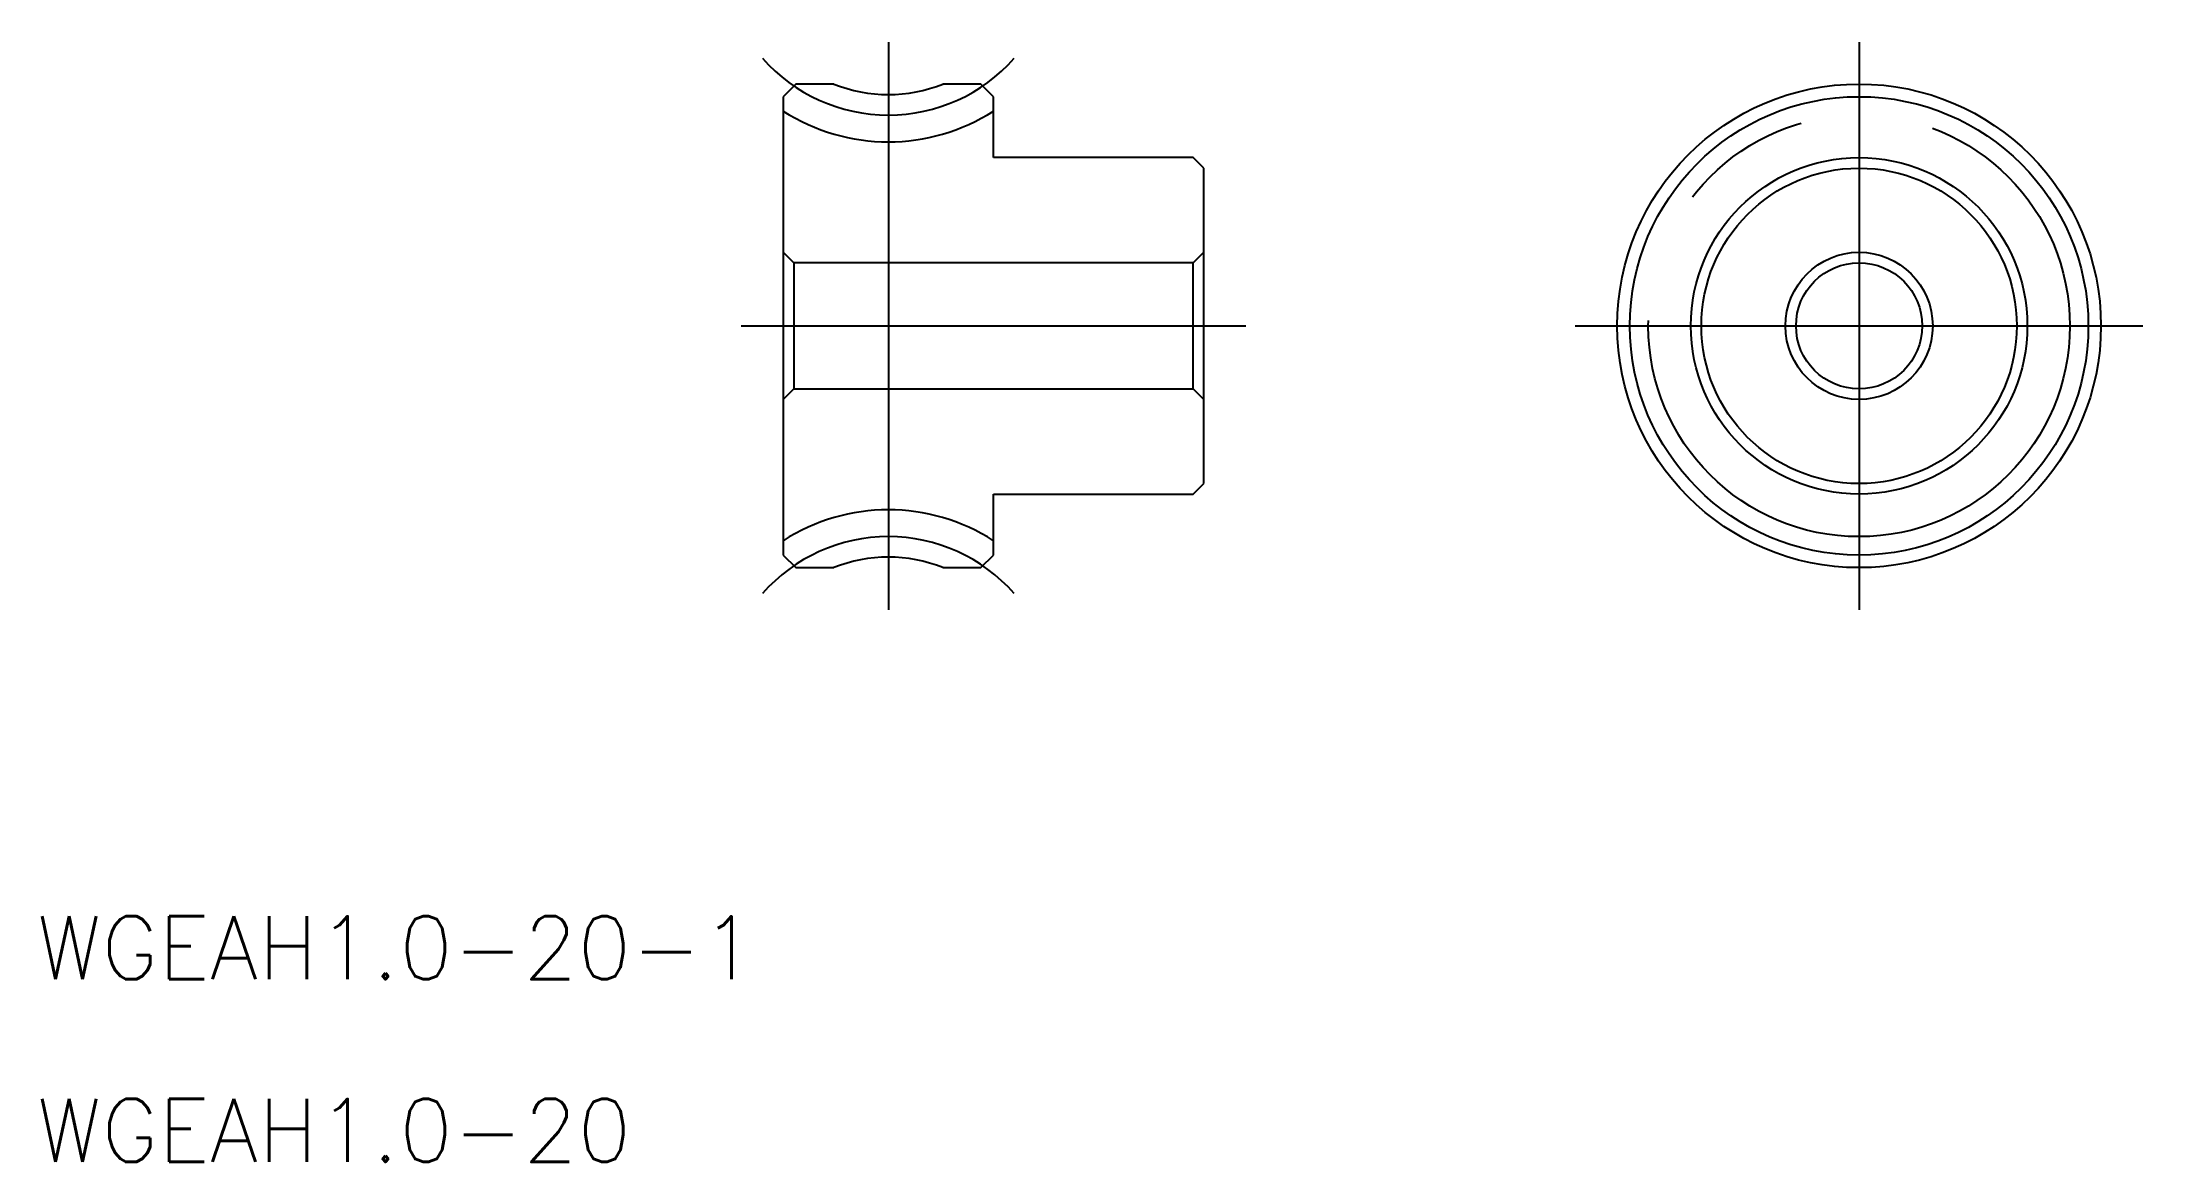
# Model space of a CAD drawing. Extents: x -35.2 to 64.7, y -39.8 to 13.5.
import ezdxf

# ---------------------------------------------------------------- set-up
doc = ezdxf.new("R2010")
doc.units = 0
doc.linetypes.add('CENTER', pattern=[50.8, 31.75, -6.35, 6.35, -6.35])
doc.layers.get('0').update_dxf_attribs({"linetype": 'CONTINUOUS'})
doc.layers.add('CENTER', color=1, linetype='CENTER')
doc.styles.get("Standard").update_dxf_attribs({"font": 'txt.shx', "height": 3, "bigfont": 'bigfont.shx'})

msp = doc.modelspace()

# ---------------------------------------------------------------- linework, layer by layer
at = {"color": 7, "linetype": 'CONTINUOUS'}
for p, q in [((0.6, 11.5), (0, 10.9)), ((2.402, 11.5), (0.6, 11.5)), ((9.4, 11.5), (7.598, 11.5)), ((10, 10.9), (9.4, 11.5)), ((0, 10.9), (0, -3.5)), ((10, 8), (10, 10.9)), ((19.5, 8), (10, 8)), ((20, 7.5), (19.5, 8)), ((20, -7.5), (20, 7.5)), ((0, 3.5), (0.5, 3)), ((0.5, 3), (0.5, -3)), ((19.5, 3), (0.5, 3)), ((20, 3.5), (19.5, 3)), ((19.5, -3), (19.5, 3)), ((0, -3.5), (0.5, -3)), ((0, -3.5), (0, -10.9)), ((0.5, -3), (19.5, -3)), ((20, -3.5), (19.5, -3)), ((19.5, -8), (20, -7.5)), ((10, -8), (19.5, -8)), ((10, -10.9), (10, -8)), ((0, -10.9), (0.6, -11.5)), ((9.4, -11.5), (10, -10.9)), ((0.6, -11.5), (2.402, -11.5)), ((7.598, -11.5), (9.4, -11.5))]:
    msp.add_line(p, q, dxfattribs=at)
for radius in [11.5, 10.9, 8, 7.5, 3.5, 3]:
    msp.add_circle((51.163, 0), radius, dxfattribs=at)
for centre, radius, start, end in [((5, 18), 7, 248.21321, 291.78679), ((5, 18), 9.25, 237.27956, 302.72044), ((5, -18), 9.25, 57.27956, 122.72044), ((5, -18), 7, 68.21321, 111.78679)]:
    msp.add_arc(centre, radius, start, end, dxfattribs=at)
at = {"layer": 'CENTER', "color": 1, "linetype": 'CENTER'}
for p, q in [((5, 13.5), (5, -13.5)), ((51.163, 13.5), (51.163, -13.5)), ((-2, 0), (22, 0)), ((37.663, 0), (64.663, 0))]:
    msp.add_line(p, q, dxfattribs=at)
msp.add_circle((51.163, 0), 10.025, dxfattribs=at)
for centre, start, end in [((5, 18), 221.3621, 318.63791), ((5, -18), 41.36209, 138.6379)]:
    msp.add_arc(centre, 7.975, start, end, dxfattribs=at)

# ---------------------------------------------------------------- texts
at = {"color": 7, "linetype": 'CONTINUOUS'}
for s, p in [('WGEAH1.0-20-1', (-35.504, -31.079)), ('WGEAH1.0-20', (-35.504, -39.767))]:
    msp.add_text(s, height=3, dxfattribs=at).set_placement(p)

doc.saveas('drawing.dxf')
